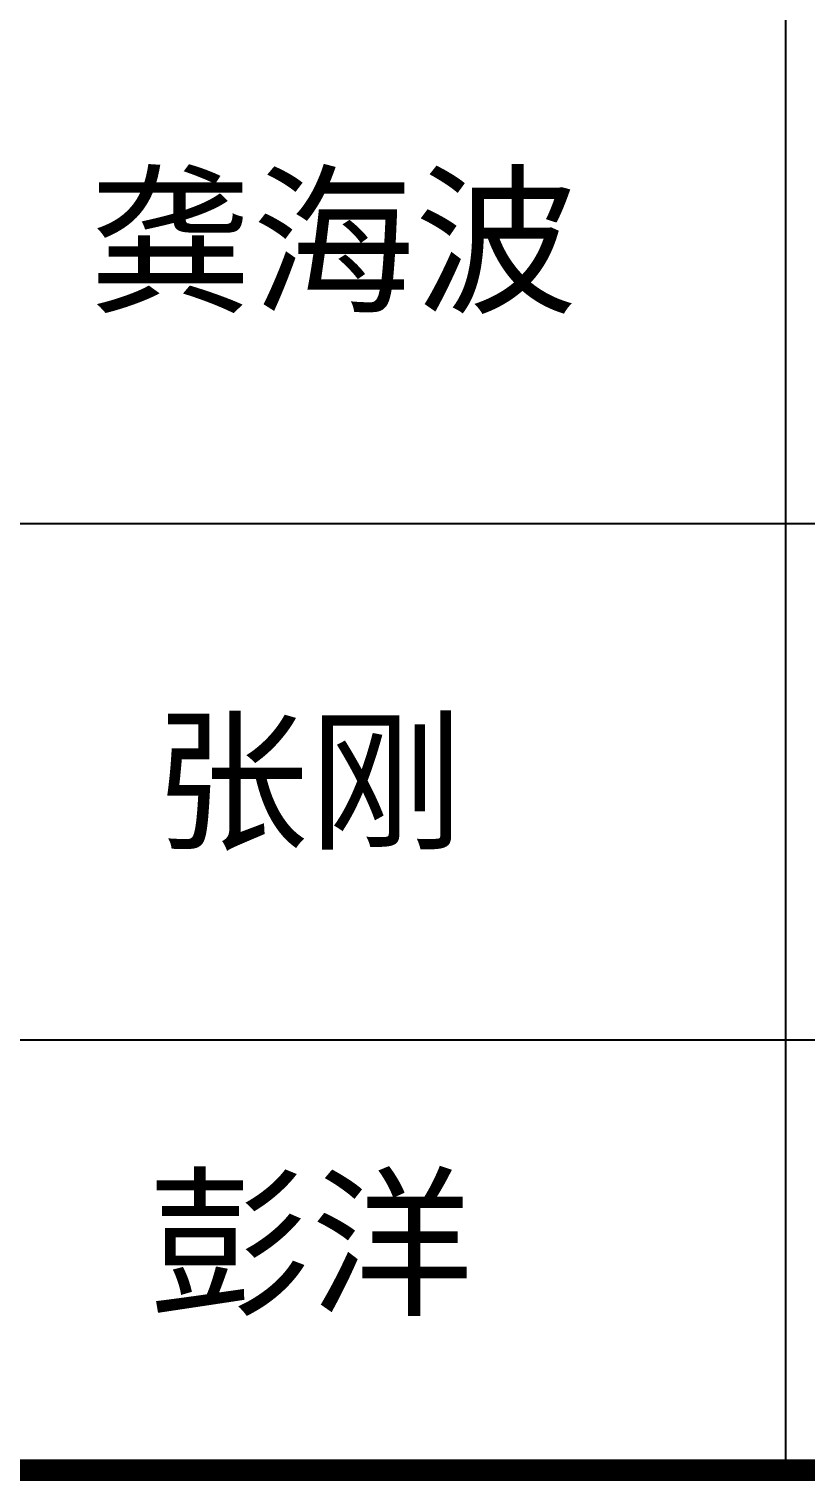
# Model space of a CAD drawing. Extents: x 69728788 to 150676229, y 15322671 to 43663798.
# Drawn here: x 75319671 to 75321739, y 19638051 to 19641916 of the extents above; entities that cross this region are included whole.
import ezdxf

# ---------------------------------------------------------------- set-up
doc = ezdxf.new("R2010")
doc.units = 0
doc.header["$LTSCALE"] = 1000
doc.header["$MEASUREMENT"] = 0
doc.layers.add('图框', color=253, linetype='CONTINUOUS')
doc.styles.add('STYLE-黑体', font='simhei.ttf')

msp = doc.modelspace()

# ---------------------------------------------------------------- linework, layer by layer
at = {"layer": '图框', "color": 0}
for p, q in [((75317103.6, 19640599.8), (75324014.3, 19640599.8)), ((75317103.6, 19639225.3), (75324014.3, 19639225.3))]:
    msp.add_line(p, q, dxfattribs=at)
msp.add_lwpolyline([(75321685.2, 19638079.9), (75321685.2, 19644723.2)], dxfattribs=at)
at = {"layer": '图框', "color": 0, "const_width": 57.5}
msp.add_lwpolyline([(75317103.6, 19638079.9), (75324014.3, 19638079.9)], dxfattribs=at)

# ---------------------------------------------------------------- texts
at = {"layer": '图框', "color": 4, "style": 'STYLE-黑体'}
for s, height, p in [('龚海波', 317.5, (75319831.1, 19641192.9)), ('张刚', 302.39, (75320002.7, 19639763)), ('彭洋', 317.5, (75319987.2, 19638525.1))]:
    msp.add_text(s, height=height, dxfattribs=at).set_placement(p)

doc.saveas('drawing.dxf')
